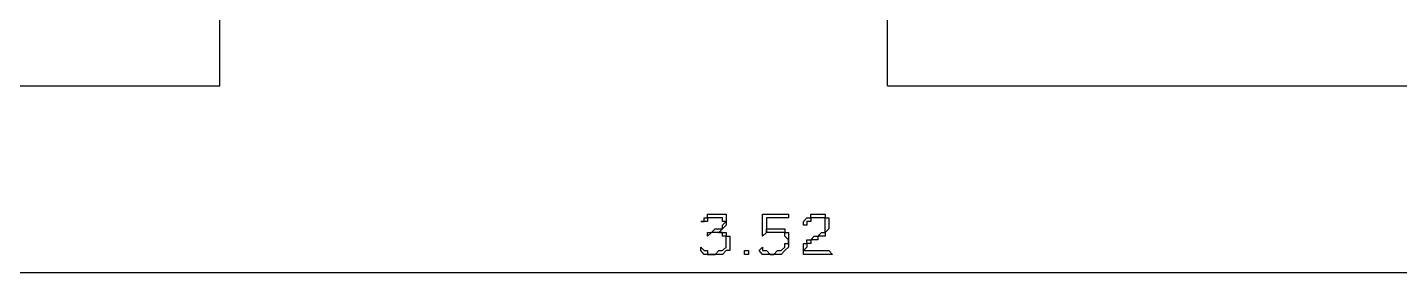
# Model space of a CAD drawing. Header units: millimetres. Extents: x -518.8 to -461.2, y 3.5 to 44.2.
# Drawn here: x -494.659 to -492.278, y 13.801 to 14.228 of the extents above; entities that cross this region are included whole.
import ezdxf

# ---------------------------------------------------------------- set-up
doc = ezdxf.new("R2010")
doc.units = ezdxf.units.MM
doc.header["$MEASUREMENT"] = 0
for name, color, linetype in [('10', 10, 'Continuous'), ('16', 16, 'Continuous'), ('MYSOLIDS', 7, 'Continuous')]:
    doc.layers.add(name, color=color, linetype=linetype)

msp = doc.modelspace()

# ---------------------------------------------------------------- linework, layer by layer
at = {"layer": '10'}
for points in [[(-494.3256, 14.1263), (-494.3256, 14.3293)], [(-493.1669, 14.1263), (-493.1669, 14.3293)], [(-495.1399, 14.1263), (-494.3256, 14.1263)], [(-493.1669, 14.1263), (-491.6068, 14.1263)]]:
    msp.add_lwpolyline(points, dxfattribs=at)
at = {"layer": '16'}
msp.add_lwpolyline([(-495.191, 13.8015), (-491.5624, 13.8015)], dxfattribs=at)
at = {"layer": 'MYSOLIDS'}
for points in [[(-493.4594, 13.8714), (-493.4534, 13.8714), (-493.4534, 13.8714), (-493.4466, 13.8714), (-493.4466, 13.8714), (-493.4466, 13.8646), (-493.4406, 13.8646), (-493.4406, 13.8586), (-493.4406, 13.8586), (-493.4406, 13.8586), (-493.4406, 13.8518), (-493.4406, 13.8518), (-493.4406, 13.8458), (-493.4406, 13.8458), (-493.4406, 13.8398), (-493.4466, 13.8398), (-493.4466, 13.8398), (-493.4466, 13.8398), (-493.4534, 13.833), (-493.4534, 13.833), (-493.4594, 13.833), (-493.4594, 13.833), (-493.4662, 13.833), (-493.4662, 13.833), (-493.4722, 13.833), (-493.4722, 13.833), (-493.479, 13.833), (-493.479, 13.833), (-493.485, 13.833), (-493.485, 13.833), (-493.485, 13.833), (-493.491, 13.8398), (-493.491, 13.8398), (-493.491, 13.8398), (-493.491, 13.8458), (-493.491, 13.8458), (-493.491, 13.8458), (-493.491, 13.8458), (-493.491, 13.8458), (-493.491, 13.8458), (-493.491, 13.8458), (-493.491, 13.8458), (-493.491, 13.8458), (-493.485, 13.8398), (-493.485, 13.8398), (-493.485, 13.8398), (-493.479, 13.8398), (-493.479, 13.833), (-493.4722, 13.833), (-493.4722, 13.833), (-493.4722, 13.833), (-493.4662, 13.833), (-493.4594, 13.8398), (-493.4594, 13.8398), (-493.4594, 13.8398), (-493.4534, 13.8398), (-493.4534, 13.8398), (-493.4466, 13.8458), (-493.4466, 13.8458), (-493.4466, 13.8458), (-493.4466, 13.8518), (-493.4466, 13.8518), (-493.4466, 13.8518), (-493.4466, 13.8586), (-493.4466, 13.8586), (-493.4466, 13.8646), (-493.4466, 13.8646), (-493.4534, 13.8646), (-493.4534, 13.8714), (-493.4594, 13.8714), (-493.4594, 13.8714), (-493.4594, 13.8714), (-493.4662, 13.8714), (-493.4662, 13.8714), (-493.4722, 13.8714), (-493.4722, 13.8714), (-493.479, 13.8646), (-493.479, 13.8646), (-493.479, 13.8646), (-493.479, 13.8646), (-493.479, 13.8714), (-493.479, 13.8714), (-493.479, 13.8714), (-493.479, 13.8714), (-493.4722, 13.8714), (-493.4722, 13.8714), (-493.4722, 13.8714), (-493.4662, 13.8774), (-493.4594, 13.8774), (-493.4594, 13.8774), (-493.4594, 13.8774), (-493.4534, 13.8774), (-493.4534, 13.8842), (-493.4534, 13.8842), (-493.4466, 13.8902), (-493.4466, 13.8902), (-493.4534, 13.8902), (-493.4534, 13.8969), (-493.4534, 13.8969), (-493.4534, 13.8969), (-493.4594, 13.8969), (-493.4594, 13.8969), (-493.4662, 13.8969), (-493.4662, 13.8969), (-493.4722, 13.8969), (-493.4722, 13.8969), (-493.479, 13.8969), (-493.479, 13.8969), (-493.479, 13.8902), (-493.479, 13.8902), (-493.485, 13.8902), (-493.485, 13.8902), (-493.485, 13.8902), (-493.485, 13.8902), (-493.485, 13.8902), (-493.485, 13.8902), (-493.491, 13.8902), (-493.491, 13.8902), (-493.485, 13.8902), (-493.485, 13.8902), (-493.485, 13.8969), (-493.485, 13.8969), (-493.485, 13.8969), (-493.479, 13.8969), (-493.479, 13.903), (-493.4722, 13.903), (-493.4722, 13.903), (-493.4662, 13.903), (-493.4662, 13.903), (-493.4594, 13.903), (-493.4594, 13.903), (-493.4594, 13.903), (-493.4534, 13.903), (-493.4534, 13.903), (-493.4466, 13.903), (-493.4466, 13.8969), (-493.4466, 13.8969), (-493.4466, 13.8969), (-493.4466, 13.8902), (-493.4466, 13.8902), (-493.4466, 13.8902), (-493.4466, 13.8842), (-493.4466, 13.8842), (-493.4466, 13.8842), (-493.4534, 13.8774), (-493.4534, 13.8774), (-493.4534, 13.8774), (-493.4594, 13.8714), (-493.4594, 13.8714), (-493.4594, 13.8714), (-493.4594, 13.8714), (-493.4594, 13.8714)], [(-493.3767, 13.8969), (-493.3767, 13.8902), (-493.3767, 13.8902), (-493.3767, 13.8902), (-493.3767, 13.8842), (-493.3767, 13.8774), (-493.3767, 13.8774), (-493.3767, 13.8714), (-493.3767, 13.8714), (-493.3767, 13.8774), (-493.3707, 13.8774), (-493.3707, 13.8774), (-493.3707, 13.8774), (-493.3639, 13.8774), (-493.3639, 13.8774), (-493.3579, 13.8774), (-493.3579, 13.8774), (-493.3579, 13.8774), (-493.3511, 13.8774), (-493.3511, 13.8774), (-493.3451, 13.8774), (-493.3451, 13.8714), (-493.3451, 13.8714), (-493.3384, 13.8714), (-493.3384, 13.8714), (-493.3384, 13.8646), (-493.3384, 13.8646), (-493.3384, 13.8586), (-493.3384, 13.8586), (-493.3384, 13.8518), (-493.3384, 13.8518), (-493.3384, 13.8458), (-493.3384, 13.8458), (-493.3384, 13.8458), (-493.3451, 13.8398), (-493.3451, 13.8398), (-493.3451, 13.8398), (-493.3451, 13.8398), (-493.3511, 13.833), (-493.3511, 13.833), (-493.3579, 13.833), (-493.3579, 13.833), (-493.3639, 13.833), (-493.3639, 13.833), (-493.3707, 13.833), (-493.3707, 13.833), (-493.3767, 13.833), (-493.3767, 13.833), (-493.3835, 13.833), (-493.3835, 13.833), (-493.3835, 13.833), (-493.3895, 13.8398), (-493.3895, 13.8398), (-493.3895, 13.8398), (-493.3895, 13.8398), (-493.3835, 13.8458), (-493.3835, 13.8458), (-493.3835, 13.8398), (-493.3835, 13.8398), (-493.3835, 13.8398), (-493.3835, 13.8398), (-493.3767, 13.8398), (-493.3767, 13.8398), (-493.3767, 13.8398), (-493.3707, 13.833), (-493.3707, 13.833), (-493.3707, 13.833), (-493.3639, 13.833), (-493.3639, 13.833), (-493.3579, 13.8398), (-493.3579, 13.8398), (-493.3511, 13.8398), (-493.3511, 13.8398), (-493.3511, 13.8398), (-493.3451, 13.8458), (-493.3451, 13.8458), (-493.3451, 13.8518), (-493.3451, 13.8518), (-493.3384, 13.8518), (-493.3384, 13.8586), (-493.3384, 13.8586), (-493.3451, 13.8646), (-493.3451, 13.8646), (-493.3451, 13.8714), (-493.3451, 13.8714), (-493.3511, 13.8714), (-493.3511, 13.8714), (-493.3511, 13.8714), (-493.3579, 13.8714), (-493.3579, 13.8714), (-493.3639, 13.8714), (-493.3639, 13.8714), (-493.3639, 13.8714), (-493.3707, 13.8714), (-493.3707, 13.8714), (-493.3767, 13.8714), (-493.3767, 13.8714), (-493.3767, 13.8714), (-493.3835, 13.8646), (-493.3835, 13.8646), (-493.3835, 13.8714), (-493.3835, 13.8714), (-493.3835, 13.8714), (-493.3835, 13.8714), (-493.3835, 13.8714), (-493.3835, 13.8774), (-493.3835, 13.8774), (-493.3835, 13.8842), (-493.3835, 13.8842), (-493.3835, 13.8902), (-493.3835, 13.8902), (-493.3835, 13.8969), (-493.3835, 13.8969), (-493.3835, 13.8969), (-493.3835, 13.903), (-493.3835, 13.903), (-493.3767, 13.903), (-493.3767, 13.903), (-493.3707, 13.903), (-493.3707, 13.903), (-493.3639, 13.903), (-493.3639, 13.903), (-493.3579, 13.903), (-493.3579, 13.903), (-493.3511, 13.903), (-493.3511, 13.903), (-493.3511, 13.903), (-493.3451, 13.903), (-493.3451, 13.903), (-493.3451, 13.903), (-493.3384, 13.903), (-493.3384, 13.903), (-493.3384, 13.903), (-493.3384, 13.903), (-493.3384, 13.8969), (-493.3384, 13.8969), (-493.3451, 13.8969), (-493.3451, 13.8969), (-493.3511, 13.8969), (-493.3511, 13.8969), (-493.3579, 13.8969), (-493.3639, 13.8969), (-493.3639, 13.8969), (-493.3707, 13.8969), (-493.3767, 13.8969), (-493.3767, 13.8969), (-493.3767, 13.8969), (-493.3767, 13.8969), (-493.3767, 13.8969), (-493.3767, 13.8969)], [(-493.3128, 13.8398), (-493.2684, 13.8398), (-493.2684, 13.8398), (-493.2684, 13.8398), (-493.2624, 13.833), (-493.2624, 13.833), (-493.2684, 13.833), (-493.2684, 13.833), (-493.2684, 13.833), (-493.2684, 13.833), (-493.3128, 13.833), (-493.3128, 13.833), (-493.3128, 13.833), (-493.3128, 13.833), (-493.3128, 13.833), (-493.3128, 13.833), (-493.3128, 13.833), (-493.3128, 13.833), (-493.3128, 13.833), (-493.3128, 13.8398), (-493.3128, 13.8398), (-493.3128, 13.8458), (-493.3128, 13.8458), (-493.3128, 13.8458), (-493.3128, 13.8518), (-493.3068, 13.8518), (-493.3068, 13.8586), (-493.3068, 13.8586), (-493.3068, 13.8586), (-493.3, 13.8586), (-493.3, 13.8586), (-493.294, 13.8646), (-493.294, 13.8646), (-493.288, 13.8646), (-493.288, 13.8646), (-493.2812, 13.8714), (-493.2812, 13.8714), (-493.2812, 13.8714), (-493.2752, 13.8714), (-493.2752, 13.8774), (-493.2752, 13.8774), (-493.2752, 13.8842), (-493.2752, 13.8842), (-493.2752, 13.8842), (-493.2752, 13.8902), (-493.2752, 13.8902), (-493.2752, 13.8969), (-493.2752, 13.8969), (-493.2812, 13.8969), (-493.2812, 13.8969), (-493.288, 13.8969), (-493.288, 13.8969), (-493.294, 13.8969), (-493.294, 13.8969), (-493.3, 13.8969), (-493.3, 13.8969), (-493.3, 13.8969), (-493.3, 13.8902), (-493.3068, 13.8902), (-493.3068, 13.8902), (-493.3068, 13.8842), (-493.3068, 13.8842), (-493.3128, 13.8842), (-493.3128, 13.8842), (-493.3128, 13.8842), (-493.3128, 13.8842), (-493.3128, 13.8842), (-493.3128, 13.8842), (-493.3128, 13.8902), (-493.3128, 13.8902), (-493.3128, 13.8902), (-493.3068, 13.8969), (-493.3068, 13.8969), (-493.3068, 13.8969), (-493.3, 13.8969), (-493.3, 13.903), (-493.3, 13.903), (-493.294, 13.903), (-493.294, 13.903), (-493.288, 13.903), (-493.288, 13.903), (-493.2812, 13.903), (-493.2812, 13.903), (-493.2752, 13.903), (-493.2752, 13.8969), (-493.2752, 13.8969), (-493.2752, 13.8969), (-493.2684, 13.8969), (-493.2684, 13.8902), (-493.2684, 13.8902), (-493.2684, 13.8842), (-493.2684, 13.8842), (-493.2684, 13.8842), (-493.2684, 13.8774), (-493.2684, 13.8774), (-493.2684, 13.8774), (-493.2752, 13.8714), (-493.2752, 13.8714), (-493.2752, 13.8714), (-493.2752, 13.8646), (-493.2812, 13.8646), (-493.2812, 13.8646), (-493.288, 13.8646), (-493.288, 13.8586), (-493.294, 13.8586), (-493.294, 13.8586), (-493.3, 13.8586), (-493.3, 13.8518), (-493.3, 13.8518), (-493.3068, 13.8518), (-493.3068, 13.8518), (-493.3068, 13.8458), (-493.3068, 13.8458), (-493.3128, 13.8398), (-493.3128, 13.8398), (-493.3128, 13.8398), (-493.3128, 13.8398), (-493.3128, 13.8398)], [(-493.4151, 13.833), (-493.4151, 13.833), (-493.4151, 13.833), (-493.4151, 13.833), (-493.4151, 13.833), (-493.4151, 13.8398), (-493.4151, 13.8398), (-493.4151, 13.8398), (-493.4151, 13.8398), (-493.4083, 13.8398), (-493.4083, 13.8398), (-493.4083, 13.8398), (-493.4083, 13.8398), (-493.4083, 13.833), (-493.4083, 13.833), (-493.4151, 13.833), (-493.4151, 13.833), (-493.4151, 13.833), (-493.4151, 13.833), (-493.4151, 13.833)]]:
    msp.add_lwpolyline(points, dxfattribs=at)

doc.saveas('drawing.dxf')
